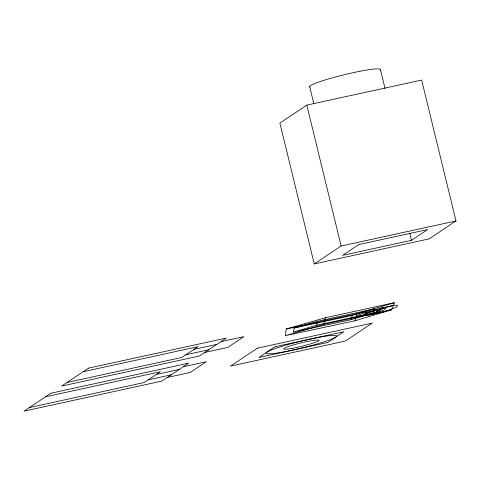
<?xml version="1.0" encoding="UTF-8"?>
<svg xmlns="http://www.w3.org/2000/svg" width="480" height="480" viewBox="0 0 480 480"><rect width="100%" height="100%" fill="white"/><g stroke="black" fill="none" stroke-linecap="round" stroke-linejoin="round"><path stroke-width="0.72" d="M285.372 335.664L286.152 329.004L325.332 317.76L394.332 302.724L391.704 309.756L354.912 320.808L285.372 335.664L323.934 324.33L391.704 309.756M293.526 332.01L294.078 328.026L317.502 321.27L374.79 308.832L373.404 313.014L351.078 319.662L293.526 332.01L316.734 325.218L373.404 313.014M316.734 325.218L317.502 321.27M323.934 324.33L325.332 317.76M351.078 319.662L352.266 315.438L374.79 308.832M354.912 320.808L356.988 313.656L394.332 302.724M306.804 105.114L279.894 123.06L314.238 263.946L429.09 238.896L456 220.95L421.656 80.064L306.804 105.114L341.148 246.006L314.238 263.946M411.504 240.318L427.65 229.554L358.734 244.584L342.594 255.348L411.504 240.318L409.734 233.07M386.088 311.202L395.538 307.512A45.9 4.32 -13.7 0 0 397.092 306.534C399.156 304.056 393.03 305.58 391.95 305.784L379.95 308.388A6.522 0.612 -13.7 0 0 375.636 309.504L365.844 313.266A44.85 4.218 -13.7 0 0 364.242 314.268C362.298 316.74 368.358 315.162 369.444 314.988L381.408 312.42A6.582 0.618 -13.7 0 0 386.034 311.208M374.526 312.708L379.308 310.854A22.428 2.112 -13.7 0 0 380.088 310.362C381.078 309.12 378.006 309.918 377.46 310.008L365.598 312.57A3.342 0.312 -13.7 0 0 363.372 313.152L358.482 315.024A21.93 2.064 -13.7 0 0 357.69 315.516C356.796 316.764 359.784 315.936 360.366 315.858M374.178 313.764L383.676 310.074A44.862 4.224 -13.7 0 0 385.224 309.096C387.21 306.606 381.036 308.208 379.95 308.388M341.148 246.006L456 220.95M83.142 371.718L198 346.668L181.854 357.432L67.002 382.488M220.968 341.652L243.936 336.642L227.796 347.412L204.822 352.422M193.962 349.356L216.93 344.346M185.886 354.738L208.86 349.728M45.528 396.804L160.38 371.748L144.234 382.518L29.382 407.568M183.348 366.738L206.322 361.728L190.176 372.492L167.202 377.502M156.342 374.442L179.316 369.432M148.272 379.824L171.24 374.814M286.152 329.004L356.988 313.656M294.078 328.026L352.266 315.438M365.598 312.57C366.18 312.504 369.204 311.652 368.292 312.912A21.936 2.064 -13.7 0 1 367.512 313.398L362.706 315.252A3.384 0.318 -13.7 0 1 360.354 315.864M372.21 313.308C371.67 313.398 368.622 314.184 369.6 312.948A22.428 2.112 -13.7 0 1 370.392 312.45L375.24 310.578A3.282 0.306 -13.7 0 1 377.472 309.996M381.408 312.42C380.334 312.618 374.31 314.118 376.338 311.658A45.888 4.32 -13.7 0 1 377.946 310.65L387.648 306.9A6.402 0.6 -13.7 0 1 391.968 305.772M380.394 69.372L385.08 88.584M309.702 86.784L313.866 103.866M310.044 87.048A36.414 3.426 -13.7 0 1 344.934 74.58A36.414 3.426 -13.7 0 1 380.094 70.11M374.124 313.77A6.702 0.63 -13.7 0 1 369.42 315.012M374.502 312.708A3.324 0.312 -13.7 0 1 372.198 313.314M50.91 393.216L24 411.156L161.826 381.09L188.73 363.15L50.91 393.216M88.524 368.13L61.62 386.076L199.44 356.01L226.35 338.064L88.524 368.13M257.412 348.168L230.502 366.108L345.36 341.058L372.264 323.112L257.412 348.168M275.004 346.746L258.858 357.51L327.768 342.48L343.914 331.716L275.004 346.746M282.264 352.194A36.414 3.426 -13.7 0 0 336.732 336.24A36.414 3.426 -13.7 0 0 285.156 345.396A36.414 3.426 -13.7 0 0 282.264 352.194M291.828 348.402A18.21 1.716 -13.7 0 0 319.062 340.428A18.21 1.716 -13.7 0 0 293.268 345.006A18.21 1.716 -13.7 0 0 291.828 348.402"/></g></svg>
